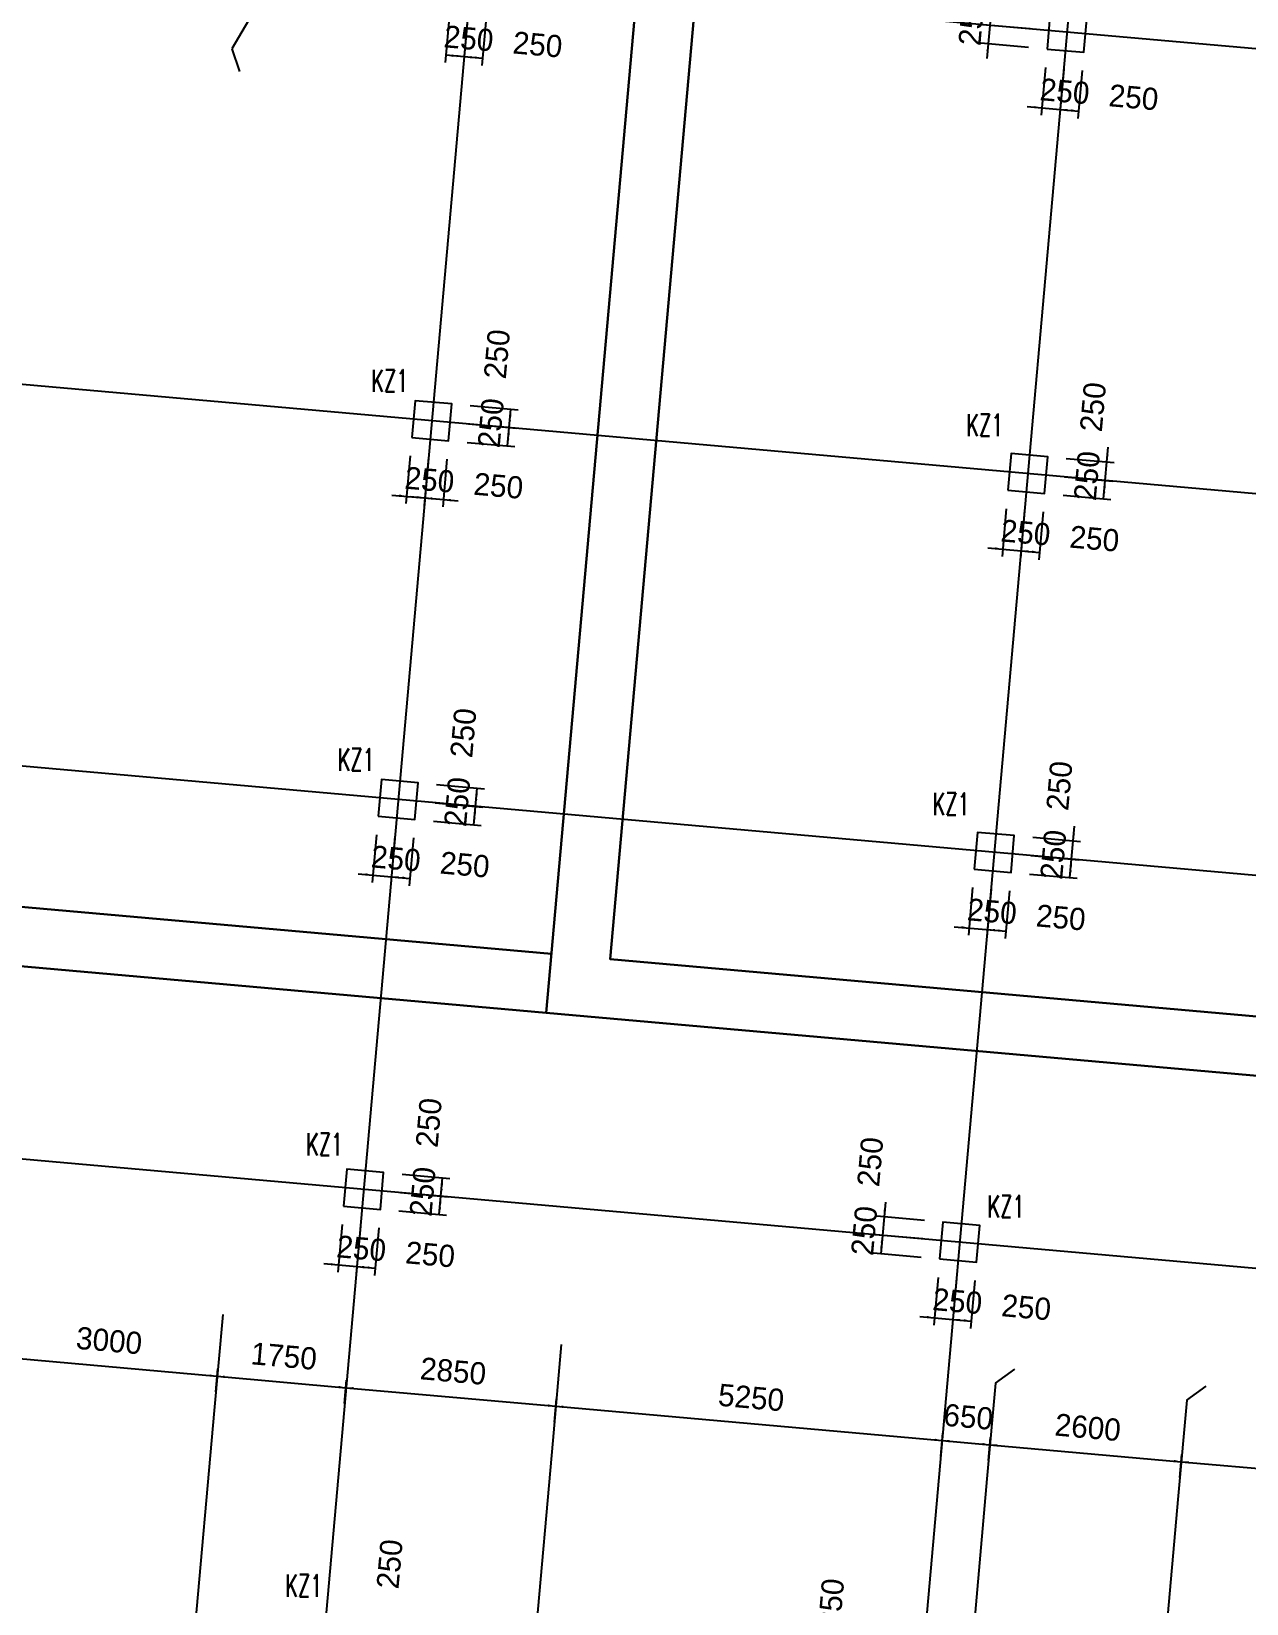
# Model space of a CAD drawing. Extents: x 387171 to 699106, y 11966 to 245688.
# Drawn here: x 622270 to 638718, y 76142 to 97433 of the extents above; entities that cross this region are included whole.
import ezdxf

# ---------------------------------------------------------------- set-up
doc = ezdxf.new("R2010")
doc.units = 0
doc.header["$LTSCALE"] = 100
doc.header["$MEASUREMENT"] = 0
for name, color, linetype in [('COLU', 7, 'Continuous'), ('DIM', 3, 'Continuous'), ('DOTE', 253, 'Continuous'), ('L-AXIS', 3, 'Continuous'), ('NUM', 7, 'Continuous')]:
    doc.layers.add(name, color=color, linetype=linetype)
doc.styles.add('hztxt', font='hztxt')
doc.styles.get("Standard").update_dxf_attribs({"font": 'standard'})
doc.dimstyles.get("Standard").update_dxf_attribs({"dimtxt": 300, "dimasz": 100, "dimexe": 100, "dimexo": 250, "dimgap": 100, "dimtad": 0, "dimtoh": 1, "dimdec": 0, "dimdsep": 46, "dimcen": 0.09, "dimclrt": 7, "dimadec": 0, "dimazin": 0, "dimtfac": 1, "dimtdec": 4, "dimtofl": 0, "dimtmove": 0, "dimatfit": 3, "dimfxl": 1, "dimtolj": 1, "dimtzin": 0, "dimarcsym": 0})

# ---------------------------------------------------------------- blocks, each defined once
blk = doc.blocks.new('*D2753')
at = {"layer": 'L-AXIS', "color": 0, "linetype": 'ByBlock', "lineweight": -2}
for p, q in [((634578, 78137), (634606, 78450)), ((634597, 78350), (635244, 78293)), ((635225, 78080), (635253, 78393))]:
    blk.add_line(p, q, dxfattribs=at)
for points in [[(634597, 78350), (634698, 78358), (634695, 78325)], [(635244, 78293), (635143, 78285), (635146, 78318)]]:
    blk.add_solid(points, dxfattribs=at)
at = {"layer": 'L-AXIS', "color": 7, "linetype": 'Continuous', "lineweight": -2, "insert": (634952, 78670), "char_height": 300, "width": 556.67, "attachment_point": 5, "rotation": 354.9316, "style": 'hztxt'}
blk.add_mtext('650', dxfattribs=at)
blk = doc.blocks.new('*D1737')
at = {"layer": 'L-AXIS', "color": 0, "linetype": 'ByBlock', "lineweight": -2}
for p, q in [((629349, 78601), (629376, 78914)), ((629367, 78814), (634597, 78350)), ((634578, 78137), (634606, 78450))]:
    blk.add_line(p, q, dxfattribs=at)
for points in [[(629367, 78814), (629469, 78822), (629466, 78789)], [(634597, 78350), (634496, 78343), (634499, 78376)]]:
    blk.add_solid(points, dxfattribs=at)
at = {"layer": 'L-AXIS', "color": 7, "linetype": 'Continuous', "lineweight": -2, "insert": (632013, 78931), "char_height": 300, "width": 780, "attachment_point": 5, "rotation": 354.9316, "style": 'hztxt'}
blk.add_mtext('5250', dxfattribs=at)
blk = doc.blocks.new('*D3652')
at = {"layer": 'L-AXIS', "color": 0, "linetype": 'ByBlock', "lineweight": -2}
for p, q in [((626510, 78853), (626537, 79166)), ((626529, 79066), (629367, 78814)), ((629349, 78601), (629376, 78914))]:
    blk.add_line(p, q, dxfattribs=at)
for points in [[(626529, 79066), (626630, 79074), (626627, 79041)], [(629367, 78814), (629266, 78806), (629269, 78840)]]:
    blk.add_solid(points, dxfattribs=at)
at = {"layer": 'L-AXIS', "color": 7, "linetype": 'Continuous', "lineweight": -2, "insert": (627979, 79289), "char_height": 300, "width": 780, "attachment_point": 5, "rotation": 354.9316, "style": 'hztxt'}
blk.add_mtext('2850', dxfattribs=at)
blk = doc.blocks.new('*D3869')
at = {"layer": 'L-AXIS', "color": 0, "linetype": 'ByBlock', "lineweight": -2}
for p, q in [((621778, 79273), (621806, 79585)), ((621797, 79486), (624785, 79221)), ((624767, 79008), (624794, 79320))]:
    blk.add_line(p, q, dxfattribs=at)
for points in [[(621797, 79486), (621898, 79493), (621895, 79460)], [(624785, 79221), (624684, 79213), (624687, 79246)]]:
    blk.add_solid(points, dxfattribs=at)
at = {"layer": 'L-AXIS', "color": 7, "linetype": 'Continuous', "lineweight": -2, "insert": (623322, 79702), "char_height": 300, "width": 780, "attachment_point": 5, "rotation": 354.9316, "style": 'hztxt'}
blk.add_mtext('3000', dxfattribs=at)
blk = doc.blocks.new('*D4101')
at = {"layer": 'L-AXIS', "color": 0, "linetype": 'ByBlock', "lineweight": -2}
for p, q in [((624767, 79008), (624794, 79320)), ((624785, 79221), (626529, 79066)), ((626510, 78853), (626537, 79166))]:
    blk.add_line(p, q, dxfattribs=at)
for points in [[(624785, 79221), (624887, 79228), (624884, 79195)], [(626529, 79066), (626428, 79058), (626430, 79091)]]:
    blk.add_solid(points, dxfattribs=at)
at = {"layer": 'L-AXIS', "color": 7, "linetype": 'Continuous', "lineweight": -2, "insert": (625688, 79492), "char_height": 300, "width": 690, "attachment_point": 5, "rotation": 354.9316, "style": 'hztxt'}
blk.add_mtext('1750', dxfattribs=at)
blk = doc.blocks.new('*D2995')
at = {"layer": 'L-AXIS', "color": 0, "linetype": 'ByBlock', "lineweight": -2}
for p, q in [((637815, 77850), (637843, 78163)), ((637834, 78063), (642665, 77635)), ((642646, 77422), (642674, 77734))]:
    blk.add_line(p, q, dxfattribs=at)
for points in [[(637834, 78063), (637935, 78071), (637932, 78038)], [(642665, 77635), (642564, 77627), (642567, 77660)]]:
    blk.add_solid(points, dxfattribs=at)
at = {"layer": 'L-AXIS', "color": 7, "linetype": 'Continuous', "lineweight": -2, "insert": (640281, 78198), "char_height": 300, "width": 790, "attachment_point": 5, "rotation": 354.9316, "style": 'hztxt'}
blk.add_mtext('4850', dxfattribs=at)
blk = doc.blocks.new('*D3215')
at = {"layer": 'L-AXIS', "color": 0, "linetype": 'ByBlock', "lineweight": -2}
for p, q in [((635225, 78080), (635253, 78393)), ((635244, 78293), (637834, 78063)), ((637815, 77850), (637843, 78163))]:
    blk.add_line(p, q, dxfattribs=at)
for points in [[(635244, 78293), (635345, 78301), (635343, 78268)], [(637834, 78063), (637733, 78055), (637736, 78089)]]:
    blk.add_solid(points, dxfattribs=at)
at = {"layer": 'L-AXIS', "color": 7, "linetype": 'Continuous', "lineweight": -2, "insert": (636570, 78527), "char_height": 300, "width": 775, "attachment_point": 5, "rotation": 354.9316, "style": 'hztxt'}
blk.add_mtext('2600', dxfattribs=at)
blk = doc.blocks.new('*D2767')
at = {"layer": 'DIM', "color": 0, "linetype": 'ByBlock', "lineweight": -2}
for p, q in [((627927, 97662), (627869, 97014)), ((628176, 97639), (628118, 96992)), ((627878, 97114), (628127, 97092))]:
    blk.add_line(p, q, dxfattribs=at)
for points in [[(627878, 97114), (627979, 97121), (627976, 97088)], [(628127, 97092), (628026, 97084), (628029, 97117)]]:
    blk.add_solid(points, dxfattribs=at)
at = {"layer": 'DIM', "color": 7, "linetype": 'Continuous', "lineweight": -2, "insert": (628189, 97337), "char_height": 300, "width": 566.67, "attachment_point": 5, "rotation": 354.9316, "style": 'hztxt'}
blk.add_mtext('250', dxfattribs=at)
blk = doc.blocks.new('*D2964')
at = {"layer": 'DIM', "color": 0, "linetype": 'ByBlock', "lineweight": -2}
for p, q in [((628176, 97639), (628118, 96992)), ((628425, 97617), (628367, 96970)), ((628127, 97092), (628376, 97069))]:
    blk.add_line(p, q, dxfattribs=at)
for points in [[(628127, 97092), (628228, 97099), (628225, 97066)], [(628376, 97069), (628275, 97062), (628278, 97095)]]:
    blk.add_solid(points, dxfattribs=at)
at = {"layer": 'DIM', "color": 7, "linetype": 'Continuous', "lineweight": -2, "insert": (629122, 97254), "char_height": 300, "width": 566.67, "attachment_point": 5, "rotation": 354.9316, "style": 'hztxt'}
blk.add_mtext('250', dxfattribs=at)
blk = doc.blocks.new('*D3758')
at = {"layer": 'DIM', "color": 0, "linetype": 'ByBlock', "lineweight": -2}
for p, q in [((635010, 85840), (634953, 85192)), ((635259, 85817), (635202, 85170)), ((634762, 85309), (635410, 85252))]:
    blk.add_line(p, q, dxfattribs=at)
for points in [[(634962, 85292), (634860, 85284), (634863, 85317)], [(635211, 85270), (635312, 85277), (635309, 85244)]]:
    blk.add_solid(points, dxfattribs=at)
at = {"layer": 'DIM', "color": 7, "linetype": 'Continuous', "lineweight": -2, "insert": (635273, 85515), "char_height": 300, "width": 566.67, "attachment_point": 5, "rotation": 354.9316, "style": 'hztxt'}
blk.add_mtext('250', dxfattribs=at)
blk = doc.blocks.new('*D4216')
at = {"layer": 'DIM', "color": 0, "linetype": 'ByBlock', "lineweight": -2}
for p, q in [((635259, 85817), (635202, 85170)), ((635508, 85795), (635451, 85148)), ((635211, 85270), (635460, 85247))]:
    blk.add_line(p, q, dxfattribs=at)
for points in [[(635211, 85270), (635312, 85277), (635309, 85244)], [(635460, 85247), (635359, 85240), (635361, 85273)]]:
    blk.add_solid(points, dxfattribs=at)
at = {"layer": 'DIM', "color": 7, "linetype": 'Continuous', "lineweight": -2, "insert": (636205, 85432), "char_height": 300, "width": 566.67, "attachment_point": 5, "rotation": 354.9316, "style": 'hztxt'}
blk.add_mtext('250', dxfattribs=at)
blk = doc.blocks.new('*D83')
at = {"layer": 'DIM', "color": 0, "linetype": 'ByBlock', "lineweight": -2}
for p, q in [((635801, 86271), (636449, 86214)), ((635779, 86022), (636427, 85965)), ((636327, 85974), (636349, 86223))]:
    blk.add_line(p, q, dxfattribs=at)
for points in [[(636327, 85974), (636319, 86075), (636353, 86072)], [(636349, 86223), (636357, 86122), (636324, 86125)]]:
    blk.add_solid(points, dxfattribs=at)
at = {"layer": 'DIM', "color": 7, "linetype": 'Continuous', "lineweight": -2, "insert": (636104, 86285), "char_height": 300, "width": 566.67, "attachment_point": 5, "rotation": 84.9316, "style": 'hztxt'}
blk.add_mtext('250', dxfattribs=at)
blk = doc.blocks.new('*D2547')
at = {"layer": 'DIM', "color": 0, "linetype": 'ByBlock', "lineweight": -2}
for p, q in [((636332, 86023), (636389, 86671)), ((635823, 86520), (636471, 86463)), ((635801, 86271), (636449, 86214))]:
    blk.add_line(p, q, dxfattribs=at)
for points in [[(636371, 86472), (636364, 86573), (636397, 86570)], [(636349, 86223), (636357, 86122), (636324, 86125)]]:
    blk.add_solid(points, dxfattribs=at)
at = {"layer": 'DIM', "color": 7, "linetype": 'Continuous', "lineweight": -2, "insert": (636186, 87217), "char_height": 300, "width": 566.67, "attachment_point": 5, "rotation": 84.9316, "style": 'hztxt'}
blk.add_mtext('250', dxfattribs=at)
blk = doc.blocks.new('*D2520')
at = {"layer": 'DIM', "color": 0, "linetype": 'ByBlock', "lineweight": -2}
for p, q in [((626942, 86555), (626884, 85908)), ((627191, 86533), (627133, 85886)), ((626694, 86025), (627341, 85967))]:
    blk.add_line(p, q, dxfattribs=at)
for points in [[(626893, 86007), (626792, 86000), (626795, 86033)], [(627142, 85985), (627243, 85993), (627240, 85960)]]:
    blk.add_solid(points, dxfattribs=at)
at = {"layer": 'DIM', "color": 7, "linetype": 'Continuous', "lineweight": -2, "insert": (627204, 86231), "char_height": 300, "width": 566.67, "attachment_point": 5, "rotation": 354.9316, "style": 'hztxt'}
blk.add_mtext('250', dxfattribs=at)
blk = doc.blocks.new('*D2744')
at = {"layer": 'DIM', "color": 0, "linetype": 'ByBlock', "lineweight": -2}
for p, q in [((627191, 86533), (627133, 85886)), ((627440, 86511), (627382, 85863)), ((627142, 85985), (627391, 85963))]:
    blk.add_line(p, q, dxfattribs=at)
for points in [[(627142, 85985), (627243, 85993), (627240, 85960)], [(627391, 85963), (627290, 85955), (627293, 85989)]]:
    blk.add_solid(points, dxfattribs=at)
at = {"layer": 'DIM', "color": 7, "linetype": 'Continuous', "lineweight": -2, "insert": (628137, 86148), "char_height": 300, "width": 566.67, "attachment_point": 5, "rotation": 354.9316, "style": 'hztxt'}
blk.add_mtext('250', dxfattribs=at)
blk = doc.blocks.new('*D2985')
at = {"layer": 'DIM', "color": 0, "linetype": 'ByBlock', "lineweight": -2}
for p, q in [((627733, 86987), (628381, 86929)), ((628259, 86689), (628281, 86938)), ((627711, 86738), (628358, 86680))]:
    blk.add_line(p, q, dxfattribs=at)
for points in [[(628281, 86938), (628289, 86837), (628255, 86840)], [(628259, 86689), (628251, 86790), (628284, 86787)]]:
    blk.add_solid(points, dxfattribs=at)
at = {"layer": 'DIM', "color": 7, "linetype": 'Continuous', "lineweight": -2, "insert": (628035, 87000), "char_height": 300, "width": 566.67, "attachment_point": 5, "rotation": 84.9316, "style": 'hztxt'}
blk.add_mtext('250', dxfattribs=at)
blk = doc.blocks.new('*D3432')
at = {"layer": 'DIM', "color": 0, "linetype": 'ByBlock', "lineweight": -2}
for p, q in [((627755, 87236), (628403, 87178)), ((628281, 86938), (628303, 87187)), ((627733, 86987), (628381, 86929))]:
    blk.add_line(p, q, dxfattribs=at)
for points in [[(628303, 87187), (628311, 87086), (628278, 87089)], [(628281, 86938), (628273, 87039), (628306, 87036)]]:
    blk.add_solid(points, dxfattribs=at)
at = {"layer": 'DIM', "color": 7, "linetype": 'Continuous', "lineweight": -2, "insert": (628118, 87933), "char_height": 300, "width": 566.67, "attachment_point": 5, "rotation": 84.9316, "style": 'hztxt'}
blk.add_mtext('250', dxfattribs=at)
blk = doc.blocks.new('*D1390')
at = {"layer": 'DIM', "color": 0, "linetype": 'ByBlock', "lineweight": -2}
for p, q in [((635790, 97466), (635143, 97523)), ((635260, 97714), (635203, 97066)), ((635768, 97217), (635121, 97274))]:
    blk.add_line(p, q, dxfattribs=at)
for points in [[(635242, 97515), (635235, 97616), (635268, 97613)], [(635220, 97266), (635228, 97165), (635195, 97167)]]:
    blk.add_solid(points, dxfattribs=at)
at = {"layer": 'DIM', "color": 7, "linetype": 'Continuous', "lineweight": -2, "insert": (634997, 97577), "char_height": 300, "width": 566.67, "attachment_point": 5, "rotation": 84.9316, "style": 'hztxt'}
blk.add_mtext('250', dxfattribs=at)
blk = doc.blocks.new('*D1363')
at = {"layer": 'DIM', "color": 0, "linetype": 'ByBlock', "lineweight": -2}
for p, q in [((635995, 96946), (635938, 96298)), ((636244, 96924), (636187, 96276)), ((635747, 96416), (636395, 96358))]:
    blk.add_line(p, q, dxfattribs=at)
for points in [[(635947, 96398), (635846, 96390), (635848, 96423)], [(636196, 96376), (636297, 96384), (636294, 96351)]]:
    blk.add_solid(points, dxfattribs=at)
at = {"layer": 'DIM', "color": 7, "linetype": 'Continuous', "lineweight": -2, "insert": (636258, 96621), "char_height": 300, "width": 566.67, "attachment_point": 5, "rotation": 354.9316, "style": 'hztxt'}
blk.add_mtext('250', dxfattribs=at)
blk = doc.blocks.new('*D1565')
at = {"layer": 'DIM', "color": 0, "linetype": 'ByBlock', "lineweight": -2}
for p, q in [((636244, 96924), (636187, 96276)), ((636493, 96902), (636436, 96254)), ((636196, 96376), (636445, 96354))]:
    blk.add_line(p, q, dxfattribs=at)
for points in [[(636196, 96376), (636297, 96384), (636294, 96351)], [(636445, 96354), (636344, 96346), (636347, 96379)]]:
    blk.add_solid(points, dxfattribs=at)
at = {"layer": 'DIM', "color": 7, "linetype": 'Continuous', "lineweight": -2, "insert": (637190, 96539), "char_height": 300, "width": 566.67, "attachment_point": 5, "rotation": 354.9316, "style": 'hztxt'}
blk.add_mtext('250', dxfattribs=at)
blk = doc.blocks.new('*D1482')
at = {"layer": 'DIM', "color": 0, "linetype": 'ByBlock', "lineweight": -2}
for p, q in [((635465, 90969), (635408, 90322)), ((635714, 90947), (635657, 90300)), ((635217, 90439), (635865, 90382))]:
    blk.add_line(p, q, dxfattribs=at)
for points in [[(635417, 90422), (635315, 90414), (635318, 90447)], [(635666, 90399), (635767, 90407), (635764, 90374)]]:
    blk.add_solid(points, dxfattribs=at)
at = {"layer": 'DIM', "color": 7, "linetype": 'Continuous', "lineweight": -2, "insert": (635728, 90645), "char_height": 300, "width": 566.67, "attachment_point": 5, "rotation": 354.9316, "style": 'hztxt'}
blk.add_mtext('250', dxfattribs=at)
blk = doc.blocks.new('*D1415')
at = {"layer": 'DIM', "color": 0, "linetype": 'ByBlock', "lineweight": -2}
for p, q in [((635714, 90947), (635657, 90300)), ((635963, 90925), (635906, 90278)), ((635666, 90399), (635915, 90377))]:
    blk.add_line(p, q, dxfattribs=at)
for points in [[(635666, 90399), (635767, 90407), (635764, 90374)], [(635915, 90377), (635814, 90370), (635816, 90403)]]:
    blk.add_solid(points, dxfattribs=at)
at = {"layer": 'DIM', "color": 7, "linetype": 'Continuous', "lineweight": -2, "insert": (636660, 90562), "char_height": 300, "width": 566.67, "attachment_point": 5, "rotation": 354.9316, "style": 'hztxt'}
blk.add_mtext('250', dxfattribs=at)
blk = doc.blocks.new('*D1675')
at = {"layer": 'DIM', "color": 0, "linetype": 'ByBlock', "lineweight": -2}
for p, q in [((636256, 91401), (636904, 91344)), ((636782, 91104), (636804, 91353)), ((636234, 91152), (636882, 91095))]:
    blk.add_line(p, q, dxfattribs=at)
for points in [[(636804, 91353), (636812, 91251), (636779, 91254)], [(636782, 91104), (636774, 91205), (636808, 91202)]]:
    blk.add_solid(points, dxfattribs=at)
at = {"layer": 'DIM', "color": 7, "linetype": 'Continuous', "lineweight": -2, "insert": (636559, 91415), "char_height": 300, "width": 566.67, "attachment_point": 5, "rotation": 84.9316, "style": 'hztxt'}
blk.add_mtext('250', dxfattribs=at)
blk = doc.blocks.new('*D4031')
at = {"layer": 'DIM', "color": 0, "linetype": 'ByBlock', "lineweight": -2}
for p, q in [((636787, 91153), (636844, 91801)), ((636278, 91650), (636926, 91593)), ((636256, 91401), (636904, 91344))]:
    blk.add_line(p, q, dxfattribs=at)
for points in [[(636826, 91602), (636819, 91703), (636852, 91700)], [(636804, 91353), (636812, 91251), (636779, 91254)]]:
    blk.add_solid(points, dxfattribs=at)
at = {"layer": 'DIM', "color": 7, "linetype": 'Continuous', "lineweight": -2, "insert": (636641, 92347), "char_height": 300, "width": 566.67, "attachment_point": 5, "rotation": 84.9316, "style": 'hztxt'}
blk.add_mtext('250', dxfattribs=at)
blk = doc.blocks.new('*D158')
at = {"layer": 'DIM', "color": 0, "linetype": 'ByBlock', "lineweight": -2}
for p, q in [((627397, 91685), (627339, 91038)), ((627646, 91663), (627588, 91015)), ((627149, 91155), (627796, 91097))]:
    blk.add_line(p, q, dxfattribs=at)
for points in [[(627348, 91137), (627247, 91129), (627250, 91163)], [(627597, 91115), (627698, 91123), (627695, 91090)]]:
    blk.add_solid(points, dxfattribs=at)
at = {"layer": 'DIM', "color": 7, "linetype": 'Continuous', "lineweight": -2, "insert": (627659, 91360), "char_height": 300, "width": 566.67, "attachment_point": 5, "rotation": 354.9316, "style": 'hztxt'}
blk.add_mtext('250', dxfattribs=at)
blk = doc.blocks.new('*D378')
at = {"layer": 'DIM', "color": 0, "linetype": 'ByBlock', "lineweight": -2}
for p, q in [((627646, 91663), (627588, 91015)), ((627895, 91641), (627837, 90993)), ((627398, 91133), (628045, 91075))]:
    blk.add_line(p, q, dxfattribs=at)
for points in [[(627597, 91115), (627496, 91107), (627499, 91140)], [(627846, 91093), (627947, 91101), (627944, 91068)]]:
    blk.add_solid(points, dxfattribs=at)
at = {"layer": 'DIM', "color": 7, "linetype": 'Continuous', "lineweight": -2, "insert": (628592, 91278), "char_height": 300, "width": 566.67, "attachment_point": 5, "rotation": 354.9316, "style": 'hztxt'}
blk.add_mtext('250', dxfattribs=at)
blk = doc.blocks.new('*D629')
at = {"layer": 'DIM', "color": 0, "linetype": 'ByBlock', "lineweight": -2}
for p, q in [((628188, 92117), (628835, 92059)), ((628714, 91819), (628736, 92068)), ((628166, 91868), (628813, 91810))]:
    blk.add_line(p, q, dxfattribs=at)
for points in [[(628736, 92068), (628744, 91967), (628710, 91970)], [(628714, 91819), (628706, 91920), (628739, 91917)]]:
    blk.add_solid(points, dxfattribs=at)
at = {"layer": 'DIM', "color": 7, "linetype": 'Continuous', "lineweight": -2, "insert": (628490, 92130), "char_height": 300, "width": 566.67, "attachment_point": 5, "rotation": 84.9316, "style": 'hztxt'}
blk.add_mtext('250', dxfattribs=at)
blk = doc.blocks.new('*D556')
at = {"layer": 'DIM', "color": 0, "linetype": 'ByBlock', "lineweight": -2}
for p, q in [((628210, 92366), (628858, 92308)), ((628736, 92068), (628758, 92317)), ((628188, 92117), (628835, 92059))]:
    blk.add_line(p, q, dxfattribs=at)
for points in [[(628758, 92317), (628766, 92216), (628733, 92219)], [(628736, 92068), (628728, 92169), (628761, 92166)]]:
    blk.add_solid(points, dxfattribs=at)
at = {"layer": 'DIM', "color": 7, "linetype": 'Continuous', "lineweight": -2, "insert": (628573, 93063), "char_height": 300, "width": 566.67, "attachment_point": 5, "rotation": 84.9316, "style": 'hztxt'}
blk.add_mtext('250', dxfattribs=at)
blk = doc.blocks.new('*D984')
at = {"layer": 'DIM', "color": 0, "linetype": 'ByBlock', "lineweight": -2}
for p, q in [((633829, 81577), (633772, 80930)), ((634359, 81329), (633712, 81387)), ((634337, 81080), (633690, 81138))]:
    blk.add_line(p, q, dxfattribs=at)
for points in [[(633811, 81378), (633804, 81479), (633837, 81476)], [(633789, 81129), (633797, 81028), (633764, 81031)]]:
    blk.add_solid(points, dxfattribs=at)
at = {"layer": 'DIM', "color": 7, "linetype": 'Continuous', "lineweight": -2, "insert": (633626, 82124), "char_height": 300, "width": 566.67, "attachment_point": 5, "rotation": 84.9316, "style": 'hztxt'}
blk.add_mtext('250', dxfattribs=at)
blk = doc.blocks.new('*D1219')
at = {"layer": 'DIM', "color": 0, "linetype": 'ByBlock', "lineweight": -2}
for p, q in [((634337, 81080), (633690, 81138)), ((633789, 81129), (633767, 80880)), ((634315, 80831), (633668, 80889))]:
    blk.add_line(p, q, dxfattribs=at)
for points in [[(633789, 81129), (633797, 81028), (633764, 81031)], [(633767, 80880), (633759, 80981), (633793, 80978)]]:
    blk.add_solid(points, dxfattribs=at)
at = {"layer": 'DIM', "color": 7, "linetype": 'Continuous', "lineweight": -2, "insert": (633544, 81191), "char_height": 300, "width": 566.67, "attachment_point": 5, "rotation": 84.9316, "style": 'hztxt'}
blk.add_mtext('250', dxfattribs=at)
blk = doc.blocks.new('*D1480')
at = {"layer": 'DIM', "color": 0, "linetype": 'ByBlock', "lineweight": -2}
for p, q in [((634542, 80560), (634485, 79913)), ((634791, 80538), (634734, 79891)), ((634294, 80030), (634942, 79973))]:
    blk.add_line(p, q, dxfattribs=at)
for points in [[(634493, 80012), (634392, 80005), (634395, 80038)], [(634742, 79990), (634843, 79998), (634841, 79965)]]:
    blk.add_solid(points, dxfattribs=at)
at = {"layer": 'DIM', "color": 7, "linetype": 'Continuous', "lineweight": -2, "insert": (634805, 80236), "char_height": 300, "width": 566.67, "attachment_point": 5, "rotation": 354.9316, "style": 'hztxt'}
blk.add_mtext('250', dxfattribs=at)
blk = doc.blocks.new('*D1412')
at = {"layer": 'DIM', "color": 0, "linetype": 'ByBlock', "lineweight": -2}
for p, q in [((634791, 80538), (634734, 79891)), ((635040, 80516), (634983, 79869)), ((634742, 79990), (634991, 79968))]:
    blk.add_line(p, q, dxfattribs=at)
for points in [[(634742, 79990), (634843, 79998), (634841, 79965)], [(634991, 79968), (634890, 79960), (634893, 79994)]]:
    blk.add_solid(points, dxfattribs=at)
at = {"layer": 'DIM', "color": 7, "linetype": 'Continuous', "lineweight": -2, "insert": (635737, 80153), "char_height": 300, "width": 566.67, "attachment_point": 5, "rotation": 354.9316, "style": 'hztxt'}
blk.add_mtext('250', dxfattribs=at)
blk = doc.blocks.new('*D1673')
at = {"layer": 'DIM', "color": 0, "linetype": 'ByBlock', "lineweight": -2}
for p, q in [((626474, 81276), (626416, 80628)), ((626723, 81254), (626665, 80606)), ((626226, 80746), (626873, 80688))]:
    blk.add_line(p, q, dxfattribs=at)
for points in [[(626425, 80728), (626324, 80720), (626327, 80753)], [(626674, 80706), (626775, 80714), (626772, 80680)]]:
    blk.add_solid(points, dxfattribs=at)
at = {"layer": 'DIM', "color": 7, "linetype": 'Continuous', "lineweight": -2, "insert": (626736, 80951), "char_height": 300, "width": 566.67, "attachment_point": 5, "rotation": 354.9316, "style": 'hztxt'}
blk.add_mtext('250', dxfattribs=at)
blk = doc.blocks.new('*D4027')
at = {"layer": 'DIM', "color": 0, "linetype": 'ByBlock', "lineweight": -2}
for p, q in [((626723, 81254), (626665, 80606)), ((626972, 81232), (626914, 80584)), ((626674, 80706), (626923, 80684))]:
    blk.add_line(p, q, dxfattribs=at)
for points in [[(626674, 80706), (626775, 80714), (626772, 80680)], [(626923, 80684), (626822, 80676), (626825, 80709)]]:
    blk.add_solid(points, dxfattribs=at)
at = {"layer": 'DIM', "color": 7, "linetype": 'Continuous', "lineweight": -2, "insert": (627669, 80869), "char_height": 300, "width": 566.67, "attachment_point": 5, "rotation": 354.9316, "style": 'hztxt'}
blk.add_mtext('250', dxfattribs=at)
blk = doc.blocks.new('*D4270')
at = {"layer": 'DIM', "color": 0, "linetype": 'ByBlock', "lineweight": -2}
for p, q in [((627265, 81708), (627912, 81650)), ((627791, 81410), (627813, 81659)), ((627243, 81459), (627890, 81401))]:
    blk.add_line(p, q, dxfattribs=at)
for points in [[(627813, 81659), (627820, 81558), (627787, 81561)], [(627791, 81410), (627783, 81511), (627816, 81508)]]:
    blk.add_solid(points, dxfattribs=at)
at = {"layer": 'DIM', "color": 7, "linetype": 'Continuous', "lineweight": -2, "insert": (627567, 81721), "char_height": 300, "width": 566.67, "attachment_point": 5, "rotation": 84.9316, "style": 'hztxt'}
blk.add_mtext('250', dxfattribs=at)
blk = doc.blocks.new('*D377')
at = {"layer": 'DIM', "color": 0, "linetype": 'ByBlock', "lineweight": -2}
for p, q in [((627287, 81957), (627934, 81899)), ((627813, 81659), (627835, 81908)), ((627265, 81708), (627912, 81650))]:
    blk.add_line(p, q, dxfattribs=at)
for points in [[(627813, 81659), (627805, 81760), (627838, 81757)], [(627835, 81908), (627843, 81807), (627809, 81810)]]:
    blk.add_solid(points, dxfattribs=at)
at = {"layer": 'DIM', "color": 7, "linetype": 'Continuous', "lineweight": -2, "insert": (627650, 82654), "char_height": 300, "width": 566.67, "attachment_point": 5, "rotation": 84.9316, "style": 'hztxt'}
blk.add_mtext('250', dxfattribs=at)
blk = doc.blocks.new('*D1972')
at = {"layer": 'DIM', "color": 0, "linetype": 'ByBlock', "lineweight": -2}
for p, q in [((633829, 75353), (633182, 75410)), ((633281, 75401), (633259, 75152)), ((633807, 75104), (633160, 75161))]:
    blk.add_line(p, q, dxfattribs=at)
for points in [[(633281, 75401), (633289, 75300), (633256, 75303)], [(633259, 75152), (633251, 75253), (633285, 75251)]]:
    blk.add_solid(points, dxfattribs=at)
at = {"layer": 'DIM', "color": 7, "linetype": 'Continuous', "lineweight": -2, "insert": (633096, 76147), "char_height": 300, "width": 566.67, "attachment_point": 5, "rotation": 84.9316, "style": 'hztxt'}
blk.add_mtext('250', dxfattribs=at)
blk = doc.blocks.new('*D1380')
at = {"layer": 'DIM', "color": 0, "linetype": 'ByBlock', "lineweight": -2}
for p, q in [((626757, 75980), (627404, 75923)), ((627283, 75682), (627305, 75932)), ((626735, 75731), (627382, 75674))]:
    blk.add_line(p, q, dxfattribs=at)
for points in [[(627305, 75932), (627312, 75830), (627279, 75833)], [(627283, 75682), (627275, 75784), (627308, 75781)]]:
    blk.add_solid(points, dxfattribs=at)
at = {"layer": 'DIM', "color": 7, "linetype": 'Continuous', "lineweight": -2, "insert": (627120, 76677), "char_height": 300, "width": 566.67, "attachment_point": 5, "rotation": 84.9316, "style": 'hztxt'}
blk.add_mtext('250', dxfattribs=at)
blk = doc.blocks.new('后浇带现场')
at = {"color": 6, "lineweight": 30}
for points in [[(821257, 720830), (821257, 688843), (805860, 662656), (825600, 651049), (814026, 631365), (812236, 611185), (845904, 608199)], [(822057, 720830), (822057, 688625), (806955, 662940), (826695, 651333), (814807, 631115), (813104, 611911), (845975, 608996)], [(812307, 611982), (780627, 614792)], [(812236, 611185), (780557, 613995)]]:
    blk.add_lwpolyline(points, dxfattribs=at)

msp = doc.modelspace()

# ---------------------------------------------------------------- linework, layer by layer
at = {"layer": 'COLU'}
for points in [[(636017.3, 97194.9), (636515.3, 97150.8), (636559.5, 97648.8), (636061.5, 97693)], [(627418.9, 91934), (627916.9, 91889.8), (627961.1, 92387.9), (627463.1, 92432)], [(635487.2, 91218.4), (635985.3, 91174.2), (636029.4, 91672.3), (635531.4, 91716.4)], [(626963.9, 86804.1), (627462, 86760), (627506.1, 87258), (627008.1, 87302.2)], [(635032.2, 86088.5), (635530.3, 86044.4), (635574.5, 86542.4), (635076.4, 86586.6)], [(626495.7, 81524.8), (626993.7, 81480.7), (627037.9, 81978.7), (626539.9, 82022.9)], [(634564, 80809.3), (635062.1, 80765.1), (635106.2, 81263.1), (634608.2, 81307.3)]]:
    msp.add_lwpolyline(points, close=True, dxfattribs=at)
at = {"layer": 'DOTE'}
for p, q in [((636774.3, 102900.4), (631338.3, 41609.5)), ((666469.9, 94745), (595896.9, 101004.2)), ((628220.1, 98137.5), (625759.7, 70396.4)), ((665939.9, 88768.5), (595366.9, 95027.7)), ((665484.9, 83638.6), (587740.1, 90533.9)), ((665016.7, 78359.4), (587271.8, 85254.6)), ((624744.5, 78758.7), (623574.8, 65570.5)), ((629326.5, 78352.3), (628156.8, 65164.1)), ((635203.4, 77831), (634033.7, 64642.9)), ((637793.2, 77601.3), (636623.6, 64413.2))]:
    msp.add_line(p, q, dxfattribs=at)
at = {"layer": 'L-AXIS'}
for p, q in [((625971.5, 98880.3), (624980.8, 97195.5)), ((624980.8, 97195.5), (625085.4, 96891)), ((624859.5, 80055.9), (624744.5, 78758.7)), ((629441.5, 79649.5), (629326.5, 78352.3)), ((635318.5, 79128.3), (635580.5, 79315.4)), ((635318.5, 79128.3), (635203.4, 77831)), ((637908.3, 78898.6), (638170.3, 79085.7)), ((637908.3, 78898.6), (637793.2, 77601.3))]:
    msp.add_line(p, q, dxfattribs=at)
at = {"layer": 'L-AXIS', "color": 200}
msp.add_line((626898.6, 81539.5), (626898.5, 81539.3), dxfattribs=at)

# ---------------------------------------------------------------- block references
at = {"color": 3, "lineweight": 30}
msp.add_blockref('后浇带现场', (-182998.7, -527042.1), dxfattribs=at)

# ---------------------------------------------------------------- texts
at = {"layer": 'NUM', "color": 200, "width": 0.7}
for p in [(626871.9, 92551.3), (634925.1, 91951.1), (626416.9, 87421.5), (634470.1, 86821.3), (625988.9, 82211.7), (635212.3, 81369.2), (625707.7, 76235.2)]:
    msp.add_text('KZ1', height=300, dxfattribs=at).set_placement(p)

# ---------------------------------------------------------------- dimensions: what is measured, and where the dimension line sits
at = {"layer": 'DIM', "color": 200}
for p1, p2, picture, middle in [((627949, 97910.5), (628198, 97888.4), '*D2767', (627683.1, 97381.9)), ((628198, 97888.4), (628447, 97866.4), '*D2964', (628615.6, 97299.2)), ((636039.4, 97444), (636017.3, 97194.9), '*D1390', (634952.1, 97070.5)), ((636017.3, 97194.9), (636266.3, 97172.9), '*D1363', (635751.5, 96666.4)), ((636266.3, 97172.9), (636515.3, 97150.8), '*D1565', (636684, 96583.7)), ((627939, 92138.8), (627961.1, 92387.9), '*D556', (628528.2, 92556.5)), ((636007.3, 91423.3), (636029.4, 91672.3), '*D4031', (636596.5, 91840.9)), ((627916.9, 91889.8), (627939, 92138.8), '*D629', (628445.5, 91624)), ((627418.9, 91934), (627667.9, 91911.9), '*D158', (627153.1, 91405.4)), ((627667.9, 91911.9), (627916.9, 91889.8), '*D378', (628085.6, 91322.7)), ((635985.3, 91174.2), (636007.3, 91423.3), '*D1675', (636513.8, 90908.4)), ((635487.2, 91218.4), (635736.2, 91196.3), '*D1482', (635221.4, 90689.8)), ((635736.2, 91196.3), (635985.3, 91174.2), '*D1415', (636153.9, 90607.1)), ((627484, 87009), (627506.1, 87258), '*D3432', (628073.2, 87426.6)), ((635552.4, 86293.4), (635574.5, 86542.4), '*D2547', (636141.6, 86711)), ((627462, 86760), (627484, 87009), '*D2985', (627990.5, 86494.1)), ((626963.9, 86804.1), (627212.9, 86782), '*D2520', (626698.1, 86275.5)), ((627212.9, 86782), (627462, 86760), '*D2744', (627630.6, 86192.8)), ((635530.3, 86044.4), (635552.4, 86293.4), '*D83', (636058.9, 85778.6)), ((635032.2, 86088.5), (635281.3, 86066.5), '*D3758', (634766.4, 85560)), ((635281.3, 86066.5), (635530.3, 86044.4), '*D4216', (635698.9, 85477.2)), ((627015.8, 81729.7), (627037.9, 81978.7), '*D377', (627605, 82147.4)), ((634608.2, 81307.3), (634586.1, 81058.3), '*D984', (633581.6, 81617.3)), ((626993.7, 81480.7), (627015.8, 81729.7), '*D4270', (627522.3, 81214.9)), ((626495.7, 81524.8), (626744.7, 81502.8), '*D1673', (626229.9, 80996.3)), ((626744.7, 81502.8), (626993.7, 81480.7), '*D4027', (627162.4, 80913.6)), ((634586.1, 81058.3), (634564, 80809.3), '*D1219', (633498.9, 80684.8)), ((634564, 80809.3), (634813, 80787.2), '*D1480', (634298.2, 80280.7)), ((634813, 80787.2), (635062.1, 80765.1), '*D1412', (635230.7, 80198)), ((626485.8, 75753.2), (626507.8, 76002.2), '*D1380', (627075, 76170.8)), ((634078.1, 75330.8), (634056, 75081.7), '*D1972', (633051.5, 75640.8))]:
    dim = msp.add_aligned_dim(p1=p1, p2=p2, distance=-800, dimstyle='Standard', dxfattribs=at)
    dim.commit()
    dim.dimension.update_dxf_attribs({"geometry": picture, "text_midpoint": middle})
at = {"layer": 'L-AXIS'}
for base, p1, p2, picture, middle in [((624785.4, 79220.5), (621756.2, 79023.7), (624744.5, 78758.7), '*D3869', (623322.2, 79701.7)), ((626528.6, 79065.9), (624744.5, 78758.7), (626487.6, 78604.1), '*D4101', (625687.9, 79491.9)), ((629367.4, 78814.2), (626487.6, 78604.1), (629326.5, 78352.3), '*D3652', (627978.9, 79288.7)), ((634596.9, 78350.3), (629326.5, 78352.3), (634556, 77888.5), '*D1737', (632013.1, 78930.9)), ((635244.4, 78292.9), (634556, 77888.5), (635203.4, 77831), '*D2753', (634951.6, 78670.3)), ((637834.2, 78063.2), (635203.4, 77831), (637793.2, 77601.3), '*D3215', (636570.2, 78526.7)), ((642665.2, 77634.8), (637793.2, 77601.3), (642624.3, 77172.9), '*D2995', (640280.6, 78197.6))]:
    dim = msp.add_linear_dim(base=base, p1=p1, p2=p2, angle=354.93165, dimstyle='Standard', dxfattribs=at)
    dim.commit()
    dim.dimension.update_dxf_attribs({"geometry": picture, "text_midpoint": middle})

doc.saveas('drawing.dxf')
